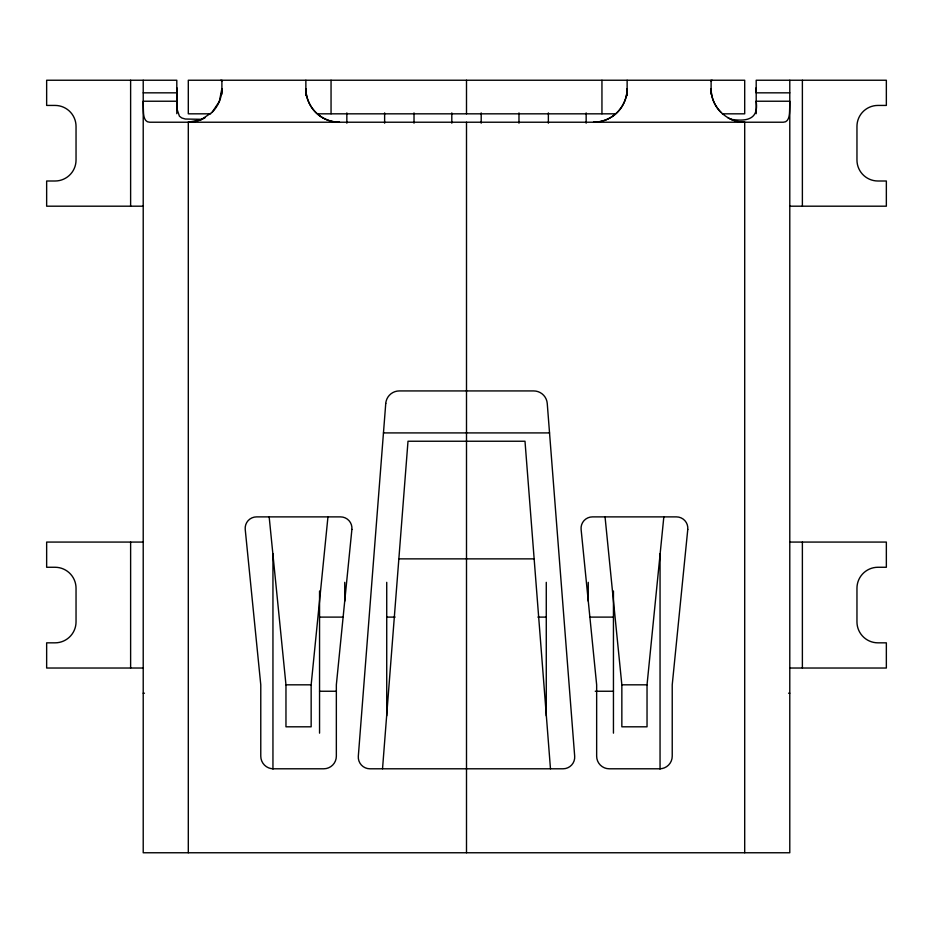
<?xml version="1.0" encoding="UTF-8"?>
<svg xmlns="http://www.w3.org/2000/svg" width="933" height="933" viewBox="0 0 933 933"><rect width="100%" height="100%" fill="white"/><g stroke="black" fill="none" stroke-linecap="round" stroke-linejoin="round"><path stroke-width="1.4" d="M756.197 87.725L756.185 88.017A12.572 0.828 90 0 0 756.127 92.834L789.785 92.834M382.53 768.792L408.001 441.239L524.999 441.239L550.47 768.792M269.171 516.882L285.964 684.822L285.964 726.807L311.156 726.807L311.156 684.822L327.95 516.882M605.05 516.882L621.845 684.822L621.845 726.807L647.035 726.807L647.035 684.822L663.83 516.882M711.109 81.183L712.217 80.238M212.048 112.38L219.325 101.487L221.891 88.635A33.588 33.588 0 0 1 212.048 112.38L201.155 119.669L188.303 122.223L188.303 852.762M143.215 92.834L176.873 92.834L177.107 109.371L179.404 116.158L181.737 117.955L185.34 119.027L201.855 119.319M176.873 101.23L143.215 101.23A22.567 1.481 -90 0 0 143.449 111.843C143.565 115.879 144.393 122.281 149.688 122.223L783.312 122.223C788.607 122.281 789.435 115.879 789.551 111.843A22.567 1.481 90 0 0 789.785 101.23L756.127 101.23C758.914 119.121 747.146 121.768 731.145 119.319M210.66 113.826L188.303 113.826L188.303 80.238L744.697 80.238L744.697 113.826L722.34 113.826M317.931 113.826L615.069 113.826M143.215 206.193L46.65 206.193L46.65 181.002L55.047 181.002A20.992 20.992 0 0 0 76.04 160.009L76.04 126.422A20.992 20.992 0 0 0 55.047 105.429L46.65 105.429L46.65 80.238L176.803 80.238L176.803 113.698M789.785 206.193L886.35 206.193L886.35 181.002L877.953 181.002A20.992 20.992 0 0 1 856.96 160.009L856.96 126.422A20.992 20.992 0 0 1 877.953 105.429L886.35 105.429L886.35 80.238L756.197 80.238L756.197 113.698M383.463 432.912L549.537 432.912M143.215 542.073L46.65 542.073L46.65 567.264L55.047 567.264A20.992 20.992 0 0 1 76.04 588.256L76.04 621.845A20.992 20.992 0 0 1 55.047 642.837L46.65 642.837L46.65 668.028L143.215 668.028M789.785 542.073L886.35 542.073L886.35 567.264L877.953 567.264A20.992 20.992 0 0 0 856.96 588.256L856.96 621.845A20.992 20.992 0 0 0 877.953 642.837L886.35 642.837L886.35 668.028L789.785 668.028M398.858 558.867L534.143 558.867M319.553 617.11L343.344 617.11M386.729 617.11L395.125 617.11M537.875 617.11L546.271 617.11M589.656 617.11L613.447 617.11M285.964 684.822L311.156 684.822M621.845 684.822L647.035 684.822M319.553 691.248L336.346 691.248M595.254 691.248L613.447 691.248M143.215 693.219L144.428 693.219M788.572 693.219L789.785 693.219M744.697 852.762L744.697 122.223C726.749 122.596 710.736 106.584 711.109 88.635A33.588 33.588 0 0 0 720.952 112.38M220.783 80.238L221.891 81.183M176.803 87.725L176.815 88.017A12.572 0.828 90 0 1 176.873 92.834M802.38 80.238L802.38 206.193M802.38 542.073L802.38 668.028M789.785 80.238L789.785 852.762L143.215 852.762L143.215 80.238M711.109 80.238L711.109 94.233M660.051 553.701L660.051 769.072M627.139 80.238L627.139 95.633M613.447 591.032L613.447 733.151M601.948 80.238L601.948 113.826M588.256 582.332L588.256 601.167M586.157 112.905L586.157 123.191M548.371 112.905L548.371 123.191M546.271 582.332L546.271 715.809M518.981 112.905L518.981 123.191M481.195 112.905L481.195 123.191M466.5 80.238L466.5 113.826M466.5 122.223L466.5 852.762M451.805 112.905L451.805 123.191M414.019 112.905L414.019 123.191M386.729 582.332L386.729 715.809M384.629 112.905L384.629 123.191M346.843 112.905L346.843 123.191M344.744 582.332L344.744 601.167M331.052 80.238L331.052 113.826M319.553 591.032L319.553 733.151M305.861 80.238L305.861 95.633M272.949 553.701L272.949 769.072M221.891 80.238L221.891 94.233M130.62 80.238L130.62 206.193M130.62 542.073L130.62 668.028M205.097 117.721A33.53 33.46 0 0 1 188.303 122.223M744.697 122.223A33.53 33.46 0 0 1 727.903 117.721M627.139 88.635C627.174 100.414 620.573 111.855 610.345 117.721A33.53 33.46 0 0 1 593.551 122.223A33.588 33.588 0 0 0 627.139 88.635M385.749 403.488L358.319 756.231A11.651 11.651 0 0 0 369.935 768.792L563.066 768.792A11.651 11.651 0 0 0 574.681 756.231L547.251 403.488A13.61 13.61 0 0 0 533.676 390.927L399.324 390.927A13.61 13.61 0 0 0 385.749 403.488M351.893 529.419L336.346 684.822L336.346 756.197A12.596 12.596 0 0 1 323.751 768.792L273.369 768.792A12.596 12.596 0 0 1 260.774 756.197L260.774 684.822L245.227 529.419A11.394 11.394 0 0 1 256.575 516.882L340.545 516.882A11.394 11.394 0 0 1 351.893 529.419M687.773 529.419L672.226 684.822L672.226 756.197A12.596 12.596 0 0 1 659.631 768.792L609.249 768.792A12.596 12.596 0 0 1 596.654 756.197L596.654 684.822L581.107 529.419A11.394 11.394 0 0 1 592.455 516.882L676.425 516.882A11.394 11.394 0 0 1 687.773 529.419M322.655 117.721C312.427 111.855 305.826 100.414 305.861 88.635A33.588 33.588 0 0 0 339.449 122.223A33.53 33.46 0 0 1 322.655 117.721"/></g></svg>
